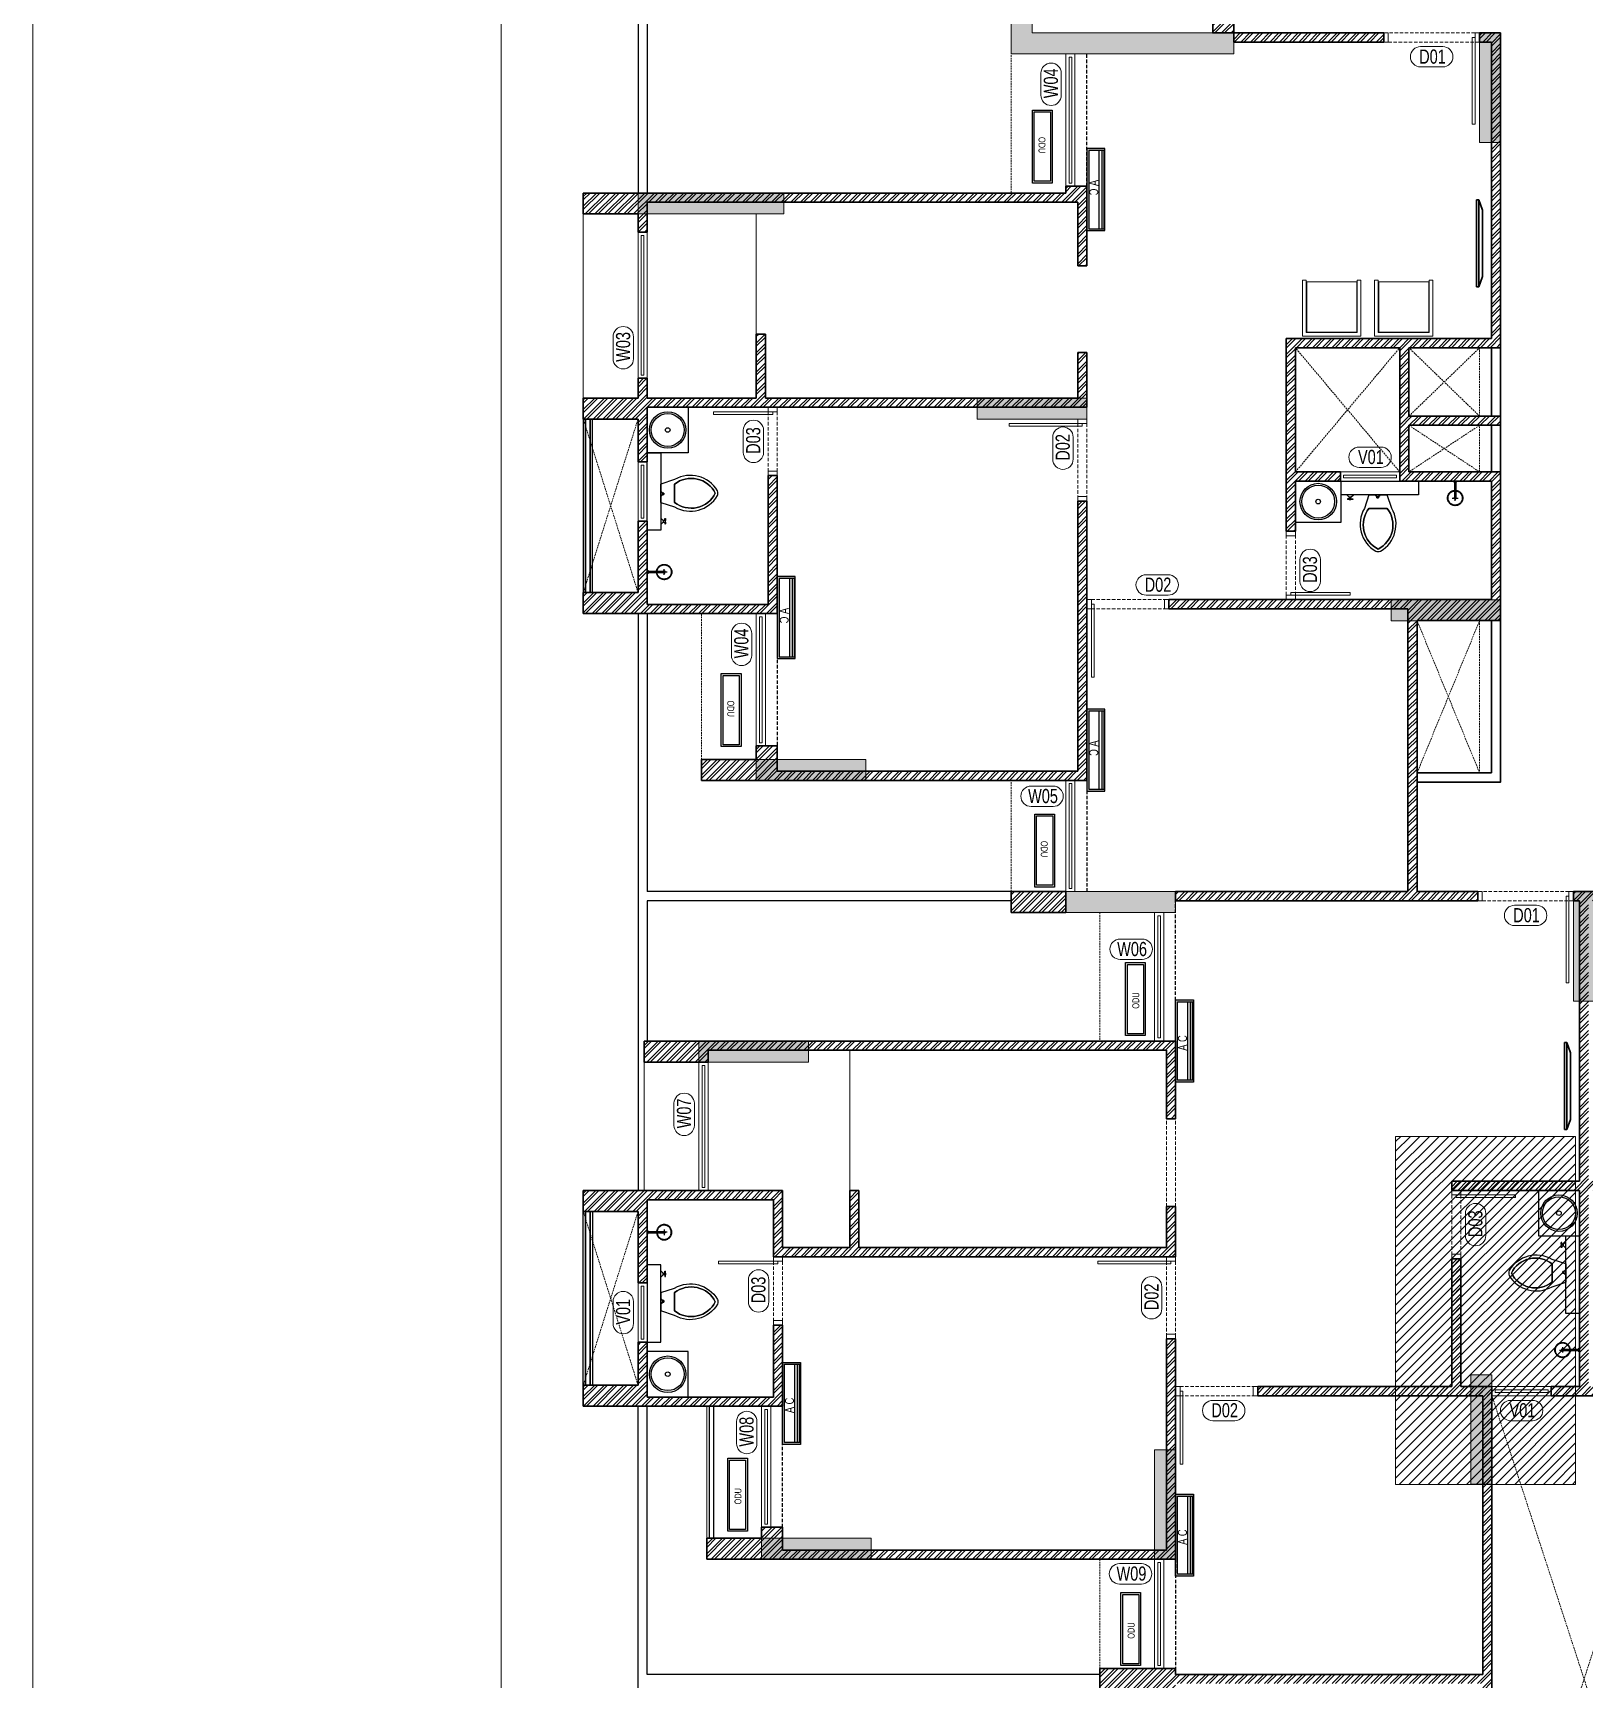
# Model space of a CAD drawing. Header units: inches. Extents: x 899679 to 12882928, y -3363313 to 527800.
# Drawn here: x 975582 to 977057, y 510427 to 511993 of the extents above; entities that cross this region are included whole.
import ezdxf
from ezdxf.enums import TextEntityAlignment as Align

# ---------------------------------------------------------------- set-up
doc = ezdxf.new("R2010")
doc.units = ezdxf.units.IN
doc.header["$LTSCALE"] = 150
doc.linetypes.add('HIDDEN', pattern=[0.375, 0.25, -0.125])
doc.linetypes.add('HIDDEN2', pattern=[0.1875, 0.125, -0.0625])
for name, color, linetype in [('A.C-MSA', 12, 'Continuous'), ('ELE-02-MSA', 4, 'Continuous'), ('P.FIXTURE', 7, 'Continuous'), ('R.C.C HATCH-MSA', 250, 'Continuous')]:
    doc.layers.add(name, color=color, linetype=linetype)
for name, color, linetype, lineweight in [('COLUMN', 5, 'Continuous', 13), ('DOOR NO-MSA', 4, 'Continuous', 9), ('DOOR-MSA', 50, 'Continuous', 13), ('DOTTED LINE-MSA', 3, 'HIDDEN2', 13), ('ELE-01-MSA', 7, 'Continuous', 30), ('ELE-03-MSA', 145, 'Continuous', 18), ('ELE-04-MSA', 139, 'Continuous', 15), ('g-ele-04', 8, 'Continuous', 9), ('SHEET', 7, 'Continuous', 13), ('TEXT DETAIL-MSA', 212, 'Continuous', 13), ('WALL HATCH-MSA', 251, 'Continuous', 9), ('WALL-MSA', 32, 'Continuous', 30), ('WINDOE NO-MAS', 4, 'Continuous', 9), ('WINDOW-MSA', 50, 'Continuous', 13)]:
    doc.layers.add(name, color=color, linetype=linetype, lineweight=lineweight)
doc.styles.add('Arial Narrow', font='swisscl.ttf', dxfattribs={"height": 150})
doc.styles.add('Arial-Reg+0.8Sc', font='swisscl.ttf')
doc.styles.add('JA', font='swisscl.ttf')
pattern_1 = [(45, (-824809.495, -564103.96), (-53.0330086, 53.0330086), []), (45, (-824774.14, -564103.96), (-53.0330086, 53.0330086), [])]

# ---------------------------------------------------------------- blocks, each defined once
blk = doc.blocks.new('t4tgg34')
for points in [[(375405, -62759), (375391, -62745), (375391, -62738), (375371, -62738), (375371, -62720), (375391, -62720), (375391, -62713), (375405, -62699), (375405, -62635), (375255, -62585, 0.412342), (374785, -62709, 0.132891), (374785, -62761, 0.412336), (375255, -62885), (375405, -62835)], [(375255, -62835, -0.475238), (374809, -62735, -0.475243), (375255, -62635)]]:
    blk.add_lwpolyline(points, format="xyb", close=True)
blk.add_lwpolyline([(375255, -62835), (375255, -62635, 0.475243), (374809, -62735, 0.475238), (375255, -62835, 0.489246)], format="xyb")
blk.add_lwpolyline([(375405, -62635), (375405, -62699), (375391, -62713), (375391, -62720), (375371, -62720), (375371, -62738), (375391, -62738), (375391, -62745), (375405, -62759), (375405, -62699), (375405, -62835)])
blk = doc.blocks.new('9')
at = {"linetype": 'Continuous'}
for p, q in [((709870, -390415), (709870, -390434)), ((709876, -390415), (709876, -390434)), ((709876, -390434), (709870, -390434))]:
    blk.add_line(p, q, dxfattribs=at)
for points in [[(709876, -390396), (709876, -390377), (709870, -390377), (709870, -390396)], [(709895, -390396), (709920, -390370), (709920, -390440), (709895, -390415)]]:
    blk.add_lwpolyline(points, dxfattribs=at)
blk.add_lwpolyline([(709895, -390415), (709870, -390415), (709870, -390396), (709895, -390396)], close=True, dxfattribs=at)
blk = doc.blocks.new('SHOWE')
at = {"linetype": 'HIDDEN', "ltscale": 0.2}
for p, q in [((3964261, -1171718), (3964261, -1171675)), ((3964261, -1171675), (3964263, -1171675)), ((3964261, -1171718), (3964263, -1171718)), ((3964264, -1171676), (3964264, -1171716)), ((3964269, -1171681), (3964269, -1171696)), ((3964269, -1171689), (3964438, -1171689)), ((3964269, -1171712), (3964269, -1171696)), ((3964269, -1171704), (3964438, -1171704)), ((3964479, -1171696), (3964416, -1171696)), ((3964447, -1171665), (3964447, -1171728))]:
    blk.add_line(p, q, dxfattribs=at)
for radius in [12.5, 10.6]:
    blk.add_circle((3964447, -1171696), radius, dxfattribs=at)
for centre, radius, start, end in [((3964447, -1171696), 84.1, 185.2383, 174.7617), ((3964447, -1171696), 81.4, 185.4105, 174.5895), ((3964447, -1171696), 78, 185.6496, 174.3504), ((3964262, -1171676), 1.76, 358.0282, 62.0821), ((3964262, -1171716), 1.76, 297.9179, 1.9718), ((3964260, -1171685), 10.1, 28.3436, 64.2104), ((3964260, -1171707), 10.1, 295.7896, 331.6564)]:
    blk.add_arc(centre, radius, start, end, dxfattribs=at)
blk = doc.blocks.new('G$C7997B730')
for p, q in [((36, 1325, 0), (0, 1325, 0)), ((0, 1325, 0), (0, 0, 0)), ((36, 1325, 0), (0, 1325, 0)), ((93, 1169, 0), (36, 1325, 0)), ((36, 0, 0), (36, 1325, 0)), ((93, 1169, 0), (36, 1325, 0)), ((93, 156, 0), (93, 1169, 0)), ((36, 0, 0), (0, 0, 0)), ((93, 156, 0), (36, 0, 0))]:
    blk.add_line(p, q)
blk = doc.blocks.new('A$C0454f6c0')
at = {"layer": 'WINDOW-MSA', "ltscale": 5000}
for points in [[(0, 1050), (0, 1000), (-100, 1000), (-100, 1050)], [(0, 0), (0, 50), (-100, 50), (-100, 0)]]:
    blk.add_lwpolyline(points, close=True, dxfattribs=at)
at = {"layer": 'WINDOW-MSA', "linetype": 'HIDDEN'}
for points in [[(-100, 1000), (-100, 50)], [(0, 50), (0, 1000)]]:
    blk.add_lwpolyline(points, dxfattribs=at)
at = {"layer": 'WINDOW-MSA', "ltscale": 5000, "elevation": 0}
blk.add_lwpolyline([(-50, 50), (-1000, 50), (-1000, 80), (-50, 80)], close=True, dxfattribs=at)
blk = doc.blocks.new('A$C16cd5f5f')
at = {"layer": 'WINDOW-MSA', "ltscale": 5000}
for points in [[(50, 50), (50, 850), (80, 850), (80, 50)], [(0, 0), (50, 0), (50, 100), (0, 100)], [(900, 0), (850, 0), (850, 100), (900, 100)]]:
    blk.add_lwpolyline(points, close=True, dxfattribs=at)
at = {"layer": 'WINDOW-MSA', "linetype": 'HIDDEN', "elevation": 0}
blk.add_lwpolyline([(50, 100), (850, 100)], dxfattribs=at)
at = {"layer": 'WINDOW-MSA', "linetype": 'HIDDEN'}
blk.add_lwpolyline([(50, 0), (850, 0)], dxfattribs=at)
blk = doc.blocks.new('A$Ca69f7aba')
at = {"layer": 'WINDOW-MSA', "ltscale": 5000}
for points in [[(-750, 0), (-700, 0), (-700, -100), (-750, -100)], [(0, 0), (-50, 0), (-50, -100), (0, -100)], [(-50, -50), (-50, -700), (-80, -700), (-80, -50)]]:
    blk.add_lwpolyline(points, close=True, dxfattribs=at)
at = {"layer": 'WINDOW-MSA', "linetype": 'HIDDEN'}
blk.add_lwpolyline([(-50, 0), (-700, 0)], dxfattribs=at)
at = {"layer": 'WINDOW-MSA', "linetype": 'HIDDEN', "elevation": 0}
blk.add_lwpolyline([(-50, -100), (-700, -100)], dxfattribs=at)
blk = doc.blocks.new('A$Cbea8c011')
at = {"layer": 'ELE-02-MSA', "elevation": 0}
for points in [[(400, -108), (-400, -108), (-400, 108), (400, 108)], [(380, -88), (-380, -88), (-380, 88), (380, 88)]]:
    blk.add_lwpolyline(points, close=True, dxfattribs=at)
at = {"layer": 'TEXT DETAIL-MSA', "style": 'Arial Narrow'}
blk.add_text('ODU', height=75, dxfattribs=at).set_placement((-106, -42, 0))
blk = doc.blocks.new('AVSBV')
at = {"layer": 'A.C-MSA'}
blk.add_hatch(color=12, dxfattribs=at).paths.add_polyline_path([(33561567, -16156170), (33561567, -16156346), (33561588, -16156346), (33561588, -16156149), (33560688, -16156149), (33560688, -16156346), (33560710, -16156346), (33560710, -16156170)])
at = {"layer": 'A.C-MSA', "color": 12}
for p, q in [((33560710, -16156282), (33561567, -16156282)), ((33560710, -16156314), (33561567, -16156314)), ((33560710, -16156335), (33561567, -16156335))]:
    blk.add_line(p, q, dxfattribs=at)
for points in [[(33560688, -16156149), (33561588, -16156149), (33561588, -16156346), (33560688, -16156346)], [(33560710, -16156170), (33561567, -16156170), (33561567, -16156346), (33560710, -16156346)]]:
    blk.add_lwpolyline(points, close=True, dxfattribs=at)
at = {"layer": 'A.C-MSA', "color": 12, "style": 'JA'}
blk.add_text('A C', height=98.6, dxfattribs=at).set_placement((33561032, -16156274))
blk = doc.blocks.new('Win-Tag-03')
blk.add_lwpolyline([(-130, 120), (130, 120, -0.414214), (250, 0), (250, 0, -0.414214), (130, -120), (-130, -120, -0.414214), (-250, 0), (-250, 0, -0.414214)], format="xyb", close=True)
blk = doc.blocks.new('BLOCK-G & H TYPICAL COLOUMN')
at = {"layer": 'R.C.C HATCH-MSA'}
h = blk.add_hatch(color=256, dxfattribs=at)
h.dxf.hatch_style = 1
h.paths.add_polyline_path([(172697.62, -104207.75), (172688.57, -104207.75), (172688.57, -104255), (172697.62, -104255)])
h.paths.add_polyline_path([(172327.12, -104207.75), (172336.18, -104207.75), (172336.18, -104255), (172327.12, -104255)])
h.paths.add_polyline_path([(172819.88, -104207.75), (172819.88, -104216.81), (172867.12, -104216.81), (172867.12, -104207.75)])
h.paths.add_polyline_path([(172204.87, -104207.75), (172204.87, -104216.81), (172157.62, -104216.81), (172157.62, -104207.75)])
h.paths.add_polyline_path([(172561.18, -104240.06), (172552.12, -104240.06), (172552.12, -104287.31), (172561.18, -104287.31)])
h.paths.add_polyline_path([(172463.57, -104240.06), (172472.62, -104240.06), (172472.62, -104287.31), (172463.57, -104287.31)])
h.paths.add_polyline_path([(172177.87, -104422.2), (172177.87, -104431.25), (172130.62, -104431.25), (172130.62, -104422.2)])
h.paths.add_polyline_path([(172894.12, -104422.2), (172894.12, -104431.25), (172846.88, -104431.25), (172846.88, -104422.2)])
h.paths.add_polyline_path([(172336.12, -104486.75), (172336.12, -104495.81), (172288.87, -104495.81), (172288.87, -104486.75)])
h.paths.add_polyline_path([(172202.62, -104543.75), (172202.62, -104552.81), (172155.37, -104552.81), (172155.37, -104543.75)])
h.paths.add_polyline_path([(172822.13, -104543.75), (172822.13, -104552.81), (172869.37, -104552.81), (172869.37, -104543.75)])
h.paths.add_polyline_path([(172516.9, -104495.81), (172507.85, -104495.81), (172507.85, -104448.56), (172516.9, -104448.56)])
h.paths.add_polyline_path([(172697.62, -104104.25), (172688.57, -104104.25), (172688.57, -104057.01), (172697.62, -104057.01)])
h.paths.add_polyline_path([(172327.12, -104104.25), (172336.18, -104104.25), (172336.18, -104057.01), (172327.12, -104057.01)])
h.paths.add_polyline_path([(172819.88, -104104.25), (172819.88, -104095.2), (172867.12, -104095.2), (172867.12, -104104.25)])
h.paths.add_polyline_path([(172204.87, -104104.25), (172204.87, -104095.2), (172157.62, -104095.2), (172157.62, -104104.25)])
h.paths.add_polyline_path([(172561.18, -104071.94), (172552.12, -104071.94), (172552.12, -104024.7), (172561.18, -104024.7)])
h.paths.add_polyline_path([(172463.57, -104071.94), (172472.62, -104071.94), (172472.62, -104024.7), (172463.57, -104024.7)])
h.paths.add_polyline_path([(172177.87, -103889.81), (172177.87, -103880.75), (172130.62, -103880.75), (172130.62, -103889.81)])
h.paths.add_polyline_path([(172894.12, -103889.81), (172894.12, -103880.75), (172846.88, -103880.75), (172846.88, -103889.81)])
h.paths.add_polyline_path([(172336.12, -103825.25), (172336.12, -103816.2), (172288.87, -103816.2), (172288.87, -103825.25)])
h.paths.add_polyline_path([(172202.62, -103768.25), (172202.62, -103759.2), (172155.37, -103759.2), (172155.37, -103768.25)])
h.paths.add_polyline_path([(172822.13, -103768.25), (172822.13, -103759.2), (172869.37, -103759.2), (172869.37, -103768.25)])
h.paths.add_polyline_path([(172516.9, -103816.2), (172507.85, -103816.2), (172507.85, -103863.44), (172516.9, -103863.44)])
h.paths.add_polyline_path([(172548.37, -103699.31), (172548.37, -103690.25), (172595.62, -103690.25), (172595.62, -103699.31)])
h.paths.add_polyline_path([(172476.37, -103699.31), (172476.37, -103690.25), (172429.13, -103690.25), (172429.13, -103699.31)])
h.paths.add_polyline_path([(172726.82, -103612.31), (172726.82, -103603.25), (172774.06, -103603.25), (172774.06, -103612.31)])
h.paths.add_polyline_path([(172297.93, -103612.31), (172297.93, -103603.25), (172250.69, -103603.25), (172250.69, -103612.31)])
h.paths.add_polyline_path([(172920.37, -103523.81), (172920.37, -103514.75), (172857.56, -103514.75), (172857.56, -103523.81)])
h.paths.add_polyline_path([(172104.37, -103523.81), (172104.37, -103514.75), (172167.19, -103514.75), (172167.19, -103523.81)])
h.paths.add_polyline_path([(172476.37, -103492.94), (172467.32, -103492.94), (172467.32, -103445.7), (172476.37, -103445.7)])
h.paths.add_polyline_path([(172548.37, -103492.94), (172557.43, -103492.94), (172557.43, -103445.7), (172548.37, -103445.7)])
h.paths.add_polyline_path([(172663.43, -103454.75), (172759.5, -103454.75), (172759.5, -103349.7), (172663.43, -103349.7), (172663.43, -103358.75), (172750.44, -103358.75), (172750.44, -103445.7), (172663.43, -103445.7)])
h.paths.add_polyline_path([(172361.32, -103454.75), (172265.25, -103454.75), (172265.25, -103349.7), (172361.32, -103349.7), (172361.32, -103358.75), (172274.31, -103358.75), (172274.31, -103445.7), (172361.32, -103445.7)])
h.paths.add_polyline_path([(172428.37, -103358.75), (172419.32, -103358.75), (172419.32, -103311.51), (172428.37, -103311.51)])
h.paths.add_polyline_path([(172428.37, -103132.74), (172419.32, -103132.74), (172419.32, -103179.99), (172428.37, -103179.99)])
h.paths.add_polyline_path([(172151.62, -103286.75), (172151.62, -103277.7), (172104.37, -103277.7), (172104.37, -103286.75)])
h.paths.add_polyline_path([(172245.43, -103162.74), (172245.43, -103153.68), (172198.19, -103153.68), (172198.19, -103162.74)])
h.paths.add_polyline_path([(172428.37, -103021.25), (172419.32, -103021.25), (172419.32, -103068.5), (172428.37, -103068.5)])
h.paths.add_polyline_path([(172245.43, -102997.25), (172236.37, -102997.25), (172236.37, -103044.5), (172245.43, -103044.5)])
h.paths.add_polyline_path([(172104.37, -102997.25), (172104.37, -103006.31), (172151.62, -103006.31), (172151.62, -102997.25)])
h.paths.add_polyline_path([(172596.37, -103358.75), (172605.43, -103358.75), (172605.43, -103311.51), (172596.37, -103311.51)])
h.paths.add_polyline_path([(172596.37, -103132.74), (172605.43, -103132.74), (172605.43, -103179.99), (172596.37, -103179.99)])
h.paths.add_polyline_path([(172873.13, -103286.75), (172873.13, -103277.7), (172920.37, -103277.7), (172920.37, -103286.75)])
h.paths.add_polyline_path([(172779.32, -103162.74), (172779.32, -103153.68), (172826.56, -103153.68), (172826.56, -103162.74)])
h.paths.add_polyline_path([(172596.37, -103021.25), (172605.43, -103021.25), (172605.43, -103068.5), (172596.37, -103068.5)])
h.paths.add_polyline_path([(172779.32, -102997.25), (172788.37, -102997.25), (172788.37, -103044.5), (172779.32, -103044.5)])
h.paths.add_polyline_path([(172920.37, -102997.25), (172920.37, -103006.31), (172873.13, -103006.31), (172873.13, -102997.25)])
h.paths.add_polyline_path([(172548.37, -104612.7), (172548.37, -104621.75), (172595.62, -104621.75), (172595.62, -104612.7)])
h.paths.add_polyline_path([(172476.37, -104612.7), (172476.37, -104621.75), (172429.13, -104621.75), (172429.13, -104612.7)])
h.paths.add_polyline_path([(172297.93, -104699.7), (172297.93, -104708.75), (172250.69, -104708.75), (172250.69, -104699.7)])
h.paths.add_polyline_path([(172104.37, -104788.2), (172104.37, -104797.25), (172167.19, -104797.25), (172167.19, -104788.2)])
h.paths.add_polyline_path([(172726.82, -104699.7), (172726.82, -104708.75), (172774.06, -104708.75), (172774.06, -104699.7)])
h.paths.add_polyline_path([(172920.37, -104788.2), (172920.37, -104797.25), (172857.56, -104797.25), (172857.56, -104788.2)])
h.paths.add_polyline_path([(172476.37, -104819.06), (172467.32, -104819.06), (172467.32, -104866.31), (172476.37, -104866.31)])
h.paths.add_polyline_path([(172548.37, -104819.06), (172557.43, -104819.06), (172557.43, -104866.31), (172548.37, -104866.31)])
h.paths.add_polyline_path([(172663.43, -104857.25), (172759.5, -104857.25), (172759.5, -104962.31), (172663.43, -104962.31), (172663.43, -104953.25), (172750.44, -104953.25), (172750.44, -104866.31), (172663.43, -104866.31)])
h.paths.add_polyline_path([(172361.32, -104857.25), (172265.25, -104857.25), (172265.25, -104962.31), (172361.32, -104962.31), (172361.32, -104953.25), (172274.31, -104953.25), (172274.31, -104866.31), (172361.32, -104866.31)])
h.paths.add_polyline_path([(172428.37, -104953.25), (172419.32, -104953.25), (172419.32, -105000.5), (172428.37, -105000.5)])
h.paths.add_polyline_path([(172428.37, -105178.31), (172419.32, -105178.31), (172419.32, -105131.06), (172428.37, -105131.06)])
h.paths.add_polyline_path([(172151.62, -105025.25), (172151.62, -105034.31), (172104.37, -105034.31), (172104.37, -105025.25)])
h.paths.add_polyline_path([(172245.43, -105072.5), (172236.37, -105072.5), (172236.37, -105025.25), (172245.43, -105025.25)])
h.paths.add_polyline_path([(172428.37, -105290.75), (172419.32, -105290.75), (172419.32, -105243.51), (172428.37, -105243.51)])
h.paths.add_polyline_path([(172245.43, -105314.75), (172236.37, -105314.75), (172236.37, -105267.51), (172245.43, -105267.51)])
h.paths.add_polyline_path([(172104.37, -105277.35), (172113.43, -105277.35), (172113.43, -105314.75), (172104.37, -105314.75)])
h.paths.add_polyline_path([(172596.37, -104953.25), (172605.43, -104953.25), (172605.43, -105000.5), (172596.37, -105000.5)])
h.paths.add_polyline_path([(172596.37, -105178.31), (172605.43, -105178.31), (172605.43, -105131.06), (172596.37, -105131.06)])
h.paths.add_polyline_path([(172873.13, -105025.25), (172873.13, -105034.31), (172920.37, -105034.31), (172920.37, -105025.25)])
h.paths.add_polyline_path([(172788.37, -105025.25), (172779.32, -105025.25), (172779.32, -105072.5), (172788.37, -105072.5)])
h.paths.add_polyline_path([(172596.37, -105290.75), (172605.43, -105290.75), (172605.43, -105243.51), (172596.37, -105243.51)])
h.paths.add_polyline_path([(172779.32, -105314.75), (172788.37, -105314.75), (172788.37, -105267.51), (172779.32, -105267.51)])
h.paths.add_polyline_path([(172911.32, -105314.75), (172920.37, -105314.75), (172920.37, -105277.35), (172911.32, -105277.35)])
h.paths.add_polyline_path([(172688.63, -104486.75), (172688.63, -104495.81), (172735.87, -104495.81), (172735.87, -104486.75)])
h.paths.add_polyline_path([(172688.63, -103825.25), (172688.63, -103816.2), (172735.87, -103816.2), (172735.87, -103825.25)])
at = {"layer": 'COLUMN'}
for points in [[(172361.32, -103454.75), (172265.25, -103454.75), (172265.25, -103349.7), (172361.32, -103349.7), (172361.32, -103358.75), (172274.31, -103358.75), (172274.31, -103445.7), (172361.32, -103445.7)], [(172476.37, -103492.94), (172467.32, -103492.94), (172467.32, -103445.7), (172476.37, -103445.7)], [(172104.37, -103523.81), (172104.37, -103514.75), (172167.19, -103514.75), (172167.19, -103523.81)], [(172297.93, -103612.31), (172297.93, -103603.25), (172250.69, -103603.25), (172250.69, -103612.31)], [(172476.37, -103699.31), (172476.37, -103690.25), (172429.13, -103690.25), (172429.13, -103699.31)], [(172202.62, -103768.25), (172202.62, -103759.2), (172155.37, -103759.2), (172155.37, -103768.25)], [(172336.12, -103825.25), (172336.12, -103816.2), (172288.87, -103816.2), (172288.87, -103825.25)], [(172516.9, -103816.2), (172507.85, -103816.2), (172507.85, -103863.44), (172516.9, -103863.44)], [(172177.87, -103889.81), (172177.87, -103880.75), (172130.62, -103880.75), (172130.62, -103889.81)], [(172463.57, -104071.94), (172472.62, -104071.94), (172472.62, -104024.7), (172463.57, -104024.7)], [(172327.12, -104104.25), (172336.18, -104104.25), (172336.18, -104057.01), (172327.12, -104057.01)], [(172204.87, -104104.25), (172204.87, -104095.2), (172157.62, -104095.2), (172157.62, -104104.25)]]:
    blk.add_lwpolyline(points, close=True, dxfattribs=at)
blk = doc.blocks.new('A$Cd700c26d')
at = {"layer": 'WALL HATCH-MSA'}
h = blk.add_hatch(dxfattribs=at)
h.set_pattern_fill('ANSI32', color=256, scale=200)
h.set_pattern_definition(pattern_1)
h.paths.add_polyline_path([(8026, -12291), (8026, -11711), (7796, -11711), (7796, -12291)])
h = blk.add_hatch(dxfattribs=at)
h.set_pattern_fill('ANSI32', color=256, scale=200)
h.set_pattern_definition([(45, (8957.356, -12361.2), (-53.033, 53.033), []), (45, (8992.71, -12361.2), (-53.033, 53.033), [])])
h.paths.add_polyline_path([(9669, -12291), (8026, -12291), (8026, -12391), (9669, -12391)], flags=17)
h.paths.add_polyline_path([(10949, -17102), (9944, -17102), (9944, -16591), (10949, -16591), (10949, -16491), (9944, -16491), (9944, -15741), (10949, -15741), (10949, -12291), (10719, -12291), (10719, -12391), (10849, -12391), (10849, -15641), (8601, -15641), (8601, -17752), (8701, -17752), (8701, -17202), (9194, -17202), (9194, -17102), (8701, -17102), (8701, -15741), (9844, -15741), (9844, -17202), (10849, -17202), (10849, -18502), (7316, -18502), (7316, -18602), (9934, -18602), (9934, -21701), (7386, -21701), (7386, -21801), (10698, -21801), (10698, -21701), (10034, -21701), (10034, -18732), (10949, -18732)])
h = blk.add_hatch(dxfattribs=at)
h.set_pattern_fill('ANSI32', color=256, scale=200)
h.set_pattern_definition(pattern_1)
h.paths.add_polyline_path([(1600, -14145), (6316, -14145), (6316, -14845), (6416, -14845), (6416, -13971), (6186, -13971), (6186, -14045), (900, -14045), (900, -14275), (1500, -14275), (1500, -14475), (1600, -14475)])
h = blk.add_hatch(dxfattribs=at)
h.set_pattern_fill('ANSI32', color=256, scale=200)
h.set_pattern_definition(pattern_1)
h.paths.add_polyline_path([(900, -16292), (900, -16522), (1500, -16522), (1500, -16992), (1600, -16992), (1600, -16392), (6416, -16392), (6416, -15792), (6316, -15792), (6316, -16292), (2895, -16292), (2895, -15592), (2795, -15592), (2795, -16292), (1600, -16292), (1600, -16075), (1500, -16075), (1500, -16292)])
h = blk.add_hatch(dxfattribs=at)
h.set_pattern_fill('ANSI32', color=256, scale=200)
h.set_pattern_definition(pattern_1)
h.paths.add_polyline_path([(1600, -17642), (1500, -17642), (1500, -18425), (900, -18425), (900, -18655), (3025, -18655), (3025, -17142), (2925, -17142), (2925, -18555), (1600, -18555)])
h = blk.add_hatch(dxfattribs=at)
h.set_pattern_fill('ANSI32', color=256, scale=200)
h.set_pattern_definition(pattern_1)
h.paths.add_polyline_path([(2195, -20253), (2195, -20483), (6416, -20483), (6416, -17422), (6316, -17422), (6316, -20383), (3025, -20383), (3025, -20105), (2795, -20105), (2795, -20253)])
h = blk.add_hatch(dxfattribs=at)
h.set_pattern_fill('ANSI32', color=256, scale=200)
h.set_pattern_definition(pattern_1)
h.paths.add_polyline_path([(5586, -21701), (5586, -21931), (6186, -21931), (6186, -21701)])
h = blk.add_hatch(dxfattribs=at)
h.set_pattern_fill('ANSI32', color=256, scale=200)
h.set_pattern_definition(pattern_1)
h.paths.add_polyline_path([(11978, -21701), (11748, -21701), (11748, -21801), (11813, -21801), (11813, -24876), (10413, -24876), (10413, -24976), (11813, -24976), (11813, -27127), (11504, -27127), (11504, -27227), (12223, -27227), (12223, -27127), (11913, -27127), (11913, -24976), (13313, -24976), (13313, -24876), (11913, -24876), (11913, -21801), (11978, -21801)])
h = blk.add_hatch(dxfattribs=at)
h.set_pattern_fill('ANSI32', color=256, scale=200)
h.set_pattern_definition(pattern_1)
h.paths.add_polyline_path([(2267, -23441), (7288, -23441), (7288, -24191), (7388, -24191), (7388, -23341), (1567, -23341), (1567, -23571), (2267, -23571)])
h = blk.add_hatch(dxfattribs=at)
h.set_pattern_fill('ANSI32', color=256, scale=200)
h.set_pattern_definition(pattern_1)
h.paths.add_polyline_path([(1600, -25079), (2983, -25079), (2983, -25703), (7388, -25703), (7388, -25153), (7288, -25153), (7288, -25603), (3919, -25603), (3919, -24979), (3819, -24979), (3819, -25603), (3083, -25603), (3083, -24979), (900, -24979), (900, -25209), (1500, -25209), (1500, -25991), (1600, -25991)])
h = blk.add_hatch(dxfattribs=at)
h.set_pattern_fill('ANSI32', color=256, scale=200)
h.set_pattern_definition(pattern_1)
h.paths.add_polyline_path([(10854, -27127), (10513, -27127), (10513, -25726), (10413, -25726), (10413, -27127), (8288, -27127), (8288, -27227), (10754, -27227), (10754, -30282), (7388, -30282), (7388, -30217), (6558, -30217), (6558, -30447), (7388, -30447), (7388, -30382), (10754, -30382), (10754, -33437), (8288, -33437), (8288, -33537), (10413, -33537), (10413, -34938), (10513, -34938), (10513, -33537), (10854, -33537)])
h = blk.add_hatch(dxfattribs=at)
h.set_pattern_fill('ANSI32', color=256, scale=200)
h.set_pattern_definition(pattern_1)
h.paths.add_polyline_path([(1600, -26641), (1500, -26641), (1500, -27111), (900, -27111), (900, -27341), (3083, -27341), (3083, -26453), (2983, -26453), (2983, -27241), (1600, -27241)])
h = blk.add_hatch(dxfattribs=at)
h.set_pattern_fill('ANSI32', color=256, scale=200)
h.set_pattern_definition(pattern_1)
h.paths.add_polyline_path([(7388, -26603), (7288, -26603), (7288, -28918), (3083, -28918), (3083, -28668), (2853, -28668), (2853, -28788), (2253, -28788), (2253, -29018), (7388, -29018)])
at = {"ltscale": 100}
for p, q in [((8820, -14999), (8780, -14999)), ((8780, -14999), (8780, -15615)), ((8820, -15575), (8820, -14999)), ((8826, -15019), (9373, -15019)), ((8826, -15569), (8826, -15019)), ((9373, -15019), (9373, -15569)), ((9419, -14999), (9379, -14999)), ((9379, -14999), (9379, -15575)), ((9419, -15615), (9419, -14999)), ((9609, -14999), (9569, -14999)), ((9569, -14999), (9569, -15615)), ((9609, -15575), (9609, -14999)), ((9615, -15019), (10162, -15019)), ((9615, -15569), (9615, -15019)), ((10162, -15019), (10162, -15569)), ((10208, -14999), (10168, -14999)), ((10168, -14999), (10168, -15575)), ((10208, -15615), (10208, -14999)), ((8780, -15615), (9419, -15615)), ((9379, -15575), (8820, -15575)), ((9373, -15569), (8826, -15569)), ((9569, -15615), (10208, -15615)), ((10168, -15575), (9609, -15575)), ((10162, -15569), (9615, -15569))]:
    blk.add_line(p, q, dxfattribs=at)
at = {"layer": 'Defpoints', "color": 1, "lineweight": 0}
blk.add_lwpolyline([(23726, 0), (0, 0), (0, -60665), (23726, -60665)], close=True, dxfattribs=at)
at = {"layer": 'DOOR-MSA', "linetype": 'HIDDEN'}
for p, q in [((7288, -25153), (7288, -24191)), ((7388, -25153), (7388, -24191))]:
    blk.add_line(p, q, dxfattribs=at)
at = {"layer": 'DOTTED LINE-MSA'}
for p, q in [((5586, -14043), (5586, -12521)), ((9844, -17102), (8701, -15741)), ((8701, -17102), (9844, -15741)), ((9944, -16491), (10719, -15741)), ((10719, -16491), (9944, -15741)), ((10719, -16491), (10719, -15741)), ((9944, -16591), (10719, -17102)), ((10719, -16591), (9944, -17102)), ((10719, -17102), (10719, -16591)), ((2195, -20253), (2195, -18655)), ((10719, -20401), (10034, -18732)), ((10034, -20401), (10719, -18732)), ((10719, -18732), (10719, -20401)), ((5586, -21701), (5586, -20483)), ((6558, -21931), (6558, -23341)), ((12873, -27227), (10854, -33437)), ((10854, -27227), (12873, -33437)), ((6558, -29018), (6558, -30217))]:
    blk.add_line(p, q, dxfattribs=at)
for points in [[(1500, -18425), (900, -16522)], [(900, -18425), (1500, -16522)], [(1500, -27111), (900, -25209)], [(1500, -25209), (900, -27111)]]:
    blk.add_lwpolyline(points, dxfattribs=at)
at = {"layer": 'ELE-01-MSA'}
for p, q in [((10849, -16491), (10849, -15741)), ((10949, -16491), (10949, -15741)), ((925, -16522), (925, -18425)), ((975, -18425), (975, -16522)), ((10849, -17102), (10849, -16591)), ((10949, -17102), (10949, -16591)), ((10849, -18732), (10849, -20401)), ((925, -27111), (925, -25209)), ((975, -25209), (975, -27111))]:
    blk.add_line(p, q, dxfattribs=at)
for points in [[(10949, -18732), (10949, -20501), (10034, -20501)], [(10849, -20401), (10034, -20401)]]:
    blk.add_lwpolyline(points, dxfattribs=at)
at = {"layer": 'ELE-02-MSA'}
for p, q in [((1500, -8253), (1500, -14045)), ((1600, -10017), (1600, -14045)), ((900, -16522), (900, -18425)), ((1000, -18425), (1000, -16522)), ((1500, -18655), (1500, -24979)), ((1600, -18655), (1600, -21701)), ((5586, -21701), (1600, -21701)), ((1600, -21801), (1600, -23341)), ((5586, -21801), (1600, -21801)), ((900, -27111), (900, -25209)), ((1000, -25209), (1000, -27111)), ((1500, -33323), (1500, -27341)), ((1600, -30282), (1600, -27341)), ((2278, -27341), (2278, -28788)), ((2328, -27341), (2328, -28788)), ((6558, -30282), (1600, -30282))]:
    blk.add_line(p, q, dxfattribs=at)
at = {"layer": 'ELE-02-MSA', "linetype": 'HIDDEN'}
for p, q in [((6416, -13971), (6416, -12521)), ((3025, -18655), (3025, -20105)), ((6416, -20483), (6416, -21701)), ((7388, -23341), (7388, -21801)), ((3083, -28668), (3083, -27341)), ((7388, -29018), (7388, -30217))]:
    blk.add_line(p, q, dxfattribs=at)
at = {"layer": 'ELE-03-MSA'}
for p, q in [((2795, -15592, 0), (2795, -14275)), ((3819, -24979), (3819, -23441))]:
    blk.add_line(p, q, dxfattribs=at)
at = {"layer": 'ELE-04-MSA'}
for p, q in [((900, -14275), (900, -16292)), ((1567, -23571), (1567, -24979)), ((2253, -27341), (2253, -28788))]:
    blk.add_line(p, q, dxfattribs=at)
at = {"layer": 'P.FIXTURE'}
for points in [[(1600, -16392), (2050, -16392), (2050, -16892), (1600, -16892)], [(1750, -16892), (1750, -17742), (1600, -17742), (1600, -16892)], [(9201, -17652), (9201, -17202), (8701, -17202), (8701, -17652)], [(10051, -17352), (9201, -17352), (9201, -17202), (10051, -17202)], [(11363, -25476), (11813, -25476), (11813, -24976), (11363, -24976)], [(11663, -26326), (11663, -25476), (11813, -25476), (11813, -26326)], [(1750, -26641), (1750, -25791), (1600, -25791), (1600, -26641)], [(1600, -27241), (2050, -27241), (2050, -26741), (1600, -26741)]]:
    blk.add_lwpolyline(points, close=True, dxfattribs=at)
for centre, radius in [((1825, -16642), 200), ((1825, -16642), 180), ((1825, -16642), 25), ((8951, -17427), 200), ((8951, -17427), 180), ((8951, -17427), 25), ((11588, -25226), 200), ((11588, -25226), 180), ((11588, -25226), 25), ((1825, -26991), 200), ((1825, -26991), 180), ((1825, -26991), 25)]:
    blk.add_circle(centre, radius, dxfattribs=at)
at = {"layer": 'WALL-MSA'}
for p, q in [((9669, -12291), (8026, -12291)), ((8026, -12291), (8026, -12391)), ((9669, -12391), (8026, -12391)), ((9669, -12391), (9669, -12291)), ((10949, -12291), (10719, -12291)), ((10719, -12391), (10719, -12291)), ((10849, -12391), (10719, -12391)), ((10849, -15641), (10849, -12391)), ((10949, -15741), (10949, -12291)), ((900, -14045), (900, -14275)), ((6186, -14045), (900, -14045)), ((6416, -13971), (6416, -14845)), ((1600, -14475), (1600, -14145)), ((1600, -14145), (6316, -14145)), ((6316, -14145), (6316, -14845)), ((900, -14275), (1500, -14275)), ((1500, -14475), (1500, -14275)), ((1500, -14475), (1600, -14475)), ((6316, -14845), (6416, -14845)), ((2795, -16292), (2795, -15592, 0)), ((2795, -15592, 0), (2895, -15592, 0)), ((2895, -16292), (2895, -15592, 0)), ((8601, -15641), (10849, -15641)), ((8601, -15641), (8601, -17752)), ((6316, -15792), (6316, -16292)), ((6316, -15792), (6416, -15792)), ((6416, -15792), (6416, -16392)), ((8701, -15741), (9844, -15741)), ((8701, -15741), (8701, -17102)), ((9844, -15741), (9844, -17202)), ((9944, -15741), (10949, -15741)), ((9944, -15741), (9944, -16491)), ((1500, -16075), (1600, -16075)), ((1500, -16292), (1500, -16075)), ((1600, -16292), (1600, -16075)), ((900, -16292), (1500, -16292)), ((900, -16292), (900, -16522)), ((1600, -16292), (2795, -16292)), ((1600, -16392), (6416, -16392)), ((1600, -16392), (1600, -16992)), ((2895, -16292), (6316, -16292)), ((900, -16522), (1500, -16522)), ((1500, -16522), (1500, -16992)), ((9944, -16491), (10949, -16491)), ((9944, -16591), (9944, -17102)), ((9944, -16591), (10949, -16591)), ((10949, -16591), (10949, -16491)), ((1600, -16992), (1500, -16992)), ((8701, -17102), (9194, -17102)), ((9194, -17102), (9194, -17202)), ((9944, -17102), (10949, -17102)), ((10949, -18732), (10949, -17102)), ((2925, -18555, 0), (2925, -17142)), ((3025, -17142), (2925, -17142)), ((3025, -18655, 0), (3025, -17142)), ((8701, -17202), (9194, -17202)), ((8701, -17202), (8701, -17752)), ((9844, -17202), (10849, -17202)), ((10849, -18502), (10849, -17202)), ((6316, -17422), (6416, -17422)), ((6316, -17422), (6316, -20383)), ((6416, -17422), (6416, -20483)), ((1600, -17642), (1500, -17642)), ((1500, -17642), (1500, -18425)), ((1600, -17642), (1600, -18555)), ((8601, -17752), (8701, -17752)), ((1500, -18425), (900, -18425)), ((900, -18425), (900, -18655)), ((2925, -18555), (1600, -18555)), ((7316, -18502), (7316, -18602)), ((7316, -18502), (10849, -18502)), ((3025, -18655), (900, -18655)), ((7316, -18602), (9934, -18602)), ((9934, -21701), (9934, -18602)), ((10034, -18732), (10949, -18732)), ((10034, -21701), (10034, -18732)), ((3025, -20105), (3025, -20383)), ((2195, -20253), (2195, -20483)), ((2195, -20253), (2795, -20253)), ((3025, -20383), (6316, -20383)), ((2195, -20483), (6416, -20483)), ((5586, -21701), (6186, -21701)), ((5586, -21701), (5586, -21931)), ((6186, -21931), (6186, -21701)), ((7386, -21701), (9934, -21701)), ((7386, -21801), (7386, -21701)), ((7386, -21801), (10698, -21801)), ((10034, -21701), (10698, -21701)), ((10698, -21701), (10698, -21801)), ((11748, -21701), (11748, -21801)), ((11748, -21701), (11978, -21701)), ((11748, -21801), (11813, -21801)), ((11813, -21801), (11813, -24876)), ((6186, -21931), (5586, -21931)), ((1567, -23341), (1567, -23571)), ((7388, -23341), (1567, -23341)), ((7288, -24191), (7288, -23441)), ((7388, -24191), (7388, -23341)), ((7288, -24191), (7388, -24191)), ((11813, -24876), (10413, -24876)), ((10413, -24976), (10413, -24876)), ((900, -24979), (900, -25209)), ((900, -24979), (3083, -24979)), ((3083, -25603), (3083, -24979)), ((3819, -24979), (3819, -25603)), ((3819, -24979), (3919, -24979)), ((3919, -24979), (3919, -25603)), ((11813, -24976), (10413, -24976)), ((11813, -24976), (11813, -27127)), ((900, -25209), (1500, -25209)), ((1500, -25209), (1500, -25991)), ((1600, -25079), (1600, -25991)), ((1600, -25079), (2983, -25079)), ((2983, -25703, 0), (2983, -25079)), ((7288, -25153), (7388, -25153)), ((7288, -25603), (7288, -25153)), ((7388, -25703), (7388, -25153)), ((3083, -25603), (3819, -25603)), ((3919, -25603), (7288, -25603)), ((2983, -25703), (7388, -25703)), ((10513, -25726), (10413, -25726)), ((10413, -27127), (10413, -25726)), ((10513, -27127), (10513, -25726)), ((1600, -25991), (1500, -25991)), ((3083, -26453), (2983, -26453)), ((2983, -26453), (2983, -27241, 0)), ((3083, -26453), (3083, -27341)), ((1500, -26641), (1500, -27111)), ((1600, -26641), (1500, -26641)), ((1600, -26641), (1600, -27241)), ((7288, -26603), (7388, -26603)), ((7288, -28918), (7288, -26603)), ((7388, -29018), (7388, -26603)), ((900, -27111), (900, -27341)), ((1500, -27111), (900, -27111)), ((2983, -27241), (1600, -27241)), ((8288, -27227), (8288, -27127)), ((10413, -27127), (8288, -27127)), ((10754, -27227), (8288, -27227)), ((10854, -27127), (10513, -27127)), ((10754, -27227), (10754, -30282)), ((10854, -33537), (10854, -27127)), ((11504, -27127), (11504, -27227)), ((11813, -27127), (11504, -27127)), ((12223, -27227), (11504, -27227)), ((3083, -27341), (900, -27341)), ((2853, -28788), (2853, -28668)), ((2853, -28668), (3083, -28668)), ((3083, -28668), (3083, -28918)), ((2253, -28788), (2853, -28788)), ((2253, -29018), (2253, -28788)), ((2253, -29018), (7388, -29018)), ((3083, -28918), (7288, -28918)), ((6558, -30447), (6558, -30217)), ((6558, -30217), (7388, -30217)), ((7388, -30282), (7388, -30217)), ((7388, -30282), (10754, -30282))]:
    blk.add_line(p, q, dxfattribs=at)
blk.add_lwpolyline([(8026, -12291), (8026, -11711), (7796, -11711), (7796, -12291)], close=True, dxfattribs=at)
for points in [[(6416, -13971), (6186, -13971), (6186, -14045)], [(3025, -20105), (2795, -20105), (2795, -20253)], [(1567, -23571), (2267, -23571), (2267, -23441), (7288, -23441)]]:
    blk.add_lwpolyline(points, dxfattribs=at)
at = {"layer": 'WINDOW-MSA'}
for p, q in [((6186, -13971), (6186, -12521)), ((6286, -13971), (6286, -12521)), ((1500, -14475), (1500, -16075)), ((1600, -16075), (1600, -14475)), ((1500, -16992), (1500, -17642)), ((1600, -17642), (1600, -16992)), ((9194, -17102), (9844, -17102)), ((9194, -17202), (9844, -17202)), ((2795, -20105), (2795, -18655)), ((2895, -20105), (2895, -18655)), ((6186, -21701), (6186, -20483)), ((6286, -21701), (6286, -20483)), ((7158, -23341), (7158, -21931)), ((7258, -23341), (7258, -21931)), ((2167, -24979), (2167, -23571)), ((2267, -24979), (2267, -23571)), ((2167, -24979), (2267, -24979)), ((1500, -26641), (1500, -25991)), ((1600, -26641), (1600, -25991)), ((11504, -27127), (10854, -27127)), ((11504, -27227), (10854, -27227)), ((2853, -28668), (2853, -27341)), ((2953, -28668), (2953, -27341)), ((7158, -30217), (7158, -29018)), ((7258, -30217), (7258, -29018))]:
    blk.add_line(p, q, dxfattribs=at)
for points in [[(6251, -12556), (6251, -13936), (6221, -13936), (6221, -12556)], [(1535, -16040), (1535, -14510), (1565, -14510), (1565, -16040)], [(1535, -17607), (1535, -17027), (1565, -17027), (1565, -17607)], [(9809, -17167), (9229, -17167), (9229, -17137), (9809, -17137)], [(2860, -18690), (2860, -20070), (2830, -20070), (2830, -18690)], [(6251, -20518), (6251, -21666), (6221, -21666), (6221, -20518)], [(7223, -21966), (7223, -23306), (7193, -23306), (7193, -21966)], [(2232, -23606), (2232, -24944), (2202, -24944), (2202, -23606)], [(1565, -26026), (1565, -26606), (1535, -26606), (1535, -26026)], [(11469, -27192), (11469, -27162), (10889, -27162), (10889, -27192)], [(2918, -27376), (2918, -28633), (2888, -28633), (2888, -27376)], [(7223, -29053), (7223, -30182), (7193, -30182), (7193, -29053)]]:
    blk.add_lwpolyline(points, close=True, dxfattribs=at)
for p, rotation in [((5929, -13537, 0), 270.0000000000001), ((2520, -19713, 0), 270.0000000000001), ((5954, -21252, 0), 270.0000000000001), ((6948, -22879, 0), 90.00000000000001), ((2590, -28312, 0), 90.00000000000001), ((6897, -29784, 0), 90.00000000000001)]:
    blk.add_blockref('A$Cbea8c011', p, dxfattribs=dict(rotation=rotation))
at = {"layer": 'A.C-MSA', "xscale": -1, "rotation": 90}
for p in [(-16149733, 33547131), (-16153124, 33542440), (-16149733, 33540987)]:
    blk.add_blockref('AVSBV', p, dxfattribs=at)
at = {"layer": 'A.C-MSA', "rotation": 90.00000000000001}
for p in [(-16148761, -33584477), (-16153066, -33588449), (-16148761, -33589893)]:
    blk.add_blockref('AVSBV', p, dxfattribs=at)
at = {"layer": 'COLUMN', "xscale": 25.4, "yscale": 25.4, "zscale": 25.4}
blk.add_blockref('BLOCK-G & H TYPICAL COLOUMN', (-4369951, 2615230), dxfattribs=at)
at = {"layer": 'DOOR NO-MSA', "xscale": 0.9300595238095237, "yscale": 0.9300595238095237, "zscale": 0.9300595238095237}
for p, rotation in [((10194, -12552, 0), 179.9999999999999), ((2764, -16767, 0), 269.9999999999999), ((6155, -16842, 0), 269.9999999999999), ((8863, -18181, 0), 269.9999999999999), ((7187, -18341, 0), 179.9999999999999), ((11223, -21963, 0), 179.9999999999999), ((10675, -25351, 0), 269.9999999999999), ((2821, -26078, 0), 269.9999999999999), ((7126, -26153, 0), 269.9999999999999), ((7916, -27389, 0), 179.9999999999999)]:
    blk.add_blockref('Win-Tag-03', p, dxfattribs=dict(at, rotation=rotation))
at = {"layer": 'DOOR-MSA', "extrusion": (-1.72192e-41, -1.29247e-26, -1), "xscale": -1, "zscale": -1, "rotation": 270}
blk.add_blockref('A$C0454f6c0', (-10719, -12291, 0), dxfattribs=at)
at = {"layer": 'DOOR-MSA', "xscale": -1}
for name, p, rotation in [('A$Ca69f7aba', (3025, -16392), 270.0000000000001), ('A$Ca69f7aba', (8601, -18502, 0), 90), ('A$C16cd5f5f', (6416, -18502, 0), 180), ('A$Ca69f7aba', (3083, -25703), 270), ('A$C16cd5f5f', (7388, -25703, 0), 90), ('A$C16cd5f5f', (7388, -27127, 0), 180)]:
    blk.add_blockref(name, p, dxfattribs=dict(at, rotation=rotation))
at = {"layer": 'DOOR-MSA', "extrusion": (-1.00445e-41, -1.29247e-26, -1), "xscale": -1, "zscale": -1, "rotation": 270}
blk.add_blockref('A$C0454f6c0', (-11748, -21701, 0), dxfattribs=at)
at = {"layer": 'DOOR-MSA', "rotation": 90.00000000000001}
blk.add_blockref('A$Ca69f7aba', (10413, -24976, 0), dxfattribs=at)
at = {"layer": 'ELE-01-MSA', "xscale": -0.7200000000000003, "yscale": 0.7200000000000003, "zscale": 0.7200000000000002, "rotation": 180}
for p in [(10685, -14120, 0), (11649, -23356, 0)]:
    blk.add_blockref('G$C7997B730', p, dxfattribs=at)
at = {"layer": 'P.FIXTURE'}
for name, p, rotation in [('t4tgg34', (377155, -80071), 180), ('t4tgg34', (-53128, -392757), 90.00000000000001), ('9', (711670, -416297), 180)]:
    blk.add_blockref(name, p, dxfattribs=dict(at, rotation=rotation))
at = {"layer": 'P.FIXTURE', "lineweight": 30, "xscale": -1}
for p, rotation in [((-1161245, 3947059), 90), ((-3962661, -1189895), 180)]:
    blk.add_blockref('SHOWE', p, dxfattribs=dict(at, rotation=rotation))
at = {"layer": 'P.FIXTURE', "xscale": -1}
for p, rotation in [((399706, -727273), 270.0000000000001), ((-698257, -415981), 180)]:
    blk.add_blockref('9', p, dxfattribs=dict(at, rotation=rotation))
for name, p in [('9', (711670, 372763)), ('t4tgg34', (377155, 36538))]:
    blk.add_blockref(name, p, dxfattribs=at)
at = {"layer": 'P.FIXTURE', "lineweight": 30}
blk.add_blockref('SHOWE', (-3962661, 1146261), dxfattribs=at)
at = {"layer": 'P.FIXTURE'}
blk.add_blockref('t4tgg34', (-363742, 36853), dxfattribs=at)
at = {"layer": 'P.FIXTURE', "lineweight": 30, "xscale": -1}
blk.add_blockref('SHOWE', (3976074, 1144970), dxfattribs=at)
at = {"layer": 'WINDOE NO-MAS', "xscale": 0.9300595238095237, "yscale": 0.9300595238095237, "zscale": 0.9300595238095237}
for p, rotation in [((6025, -12853), 269.9999999999999), ((1338, -15741), 269.9999999999999), ((9519, -16941), 180), ((2634, -18992), 269.9999999999999), ((5926, -20657), 179.9999999999999), ((6902, -22333, 0), 179.9999999999999), ((2005, -24143), 269.9999999999999), ((1338, -26316), 269.9999999999999), ((2691, -27630), 269.9999999999999), ((11179, -27389), 180), ((6895, -29179, 0), 179.9999999999999)]:
    blk.add_blockref('Win-Tag-03', p, dxfattribs=dict(at, rotation=rotation))
at = {"layer": 'WINDOW-MSA', "xscale": -1, "rotation": 90}
blk.add_blockref('A$C16cd5f5f', (6416, -16522, 0), dxfattribs=at)
at = {"layer": 'DOOR NO-MSA', "style": 'Arial-Reg+0.8Sc'}
for s, p in [('D01', (10203, -12550, 0)), ('D02', (7196, -18338, 0)), ('D01', (11233, -21960, 0)), ('D02', (7926, -27386, 0))]:
    blk.add_text(s, height=155, dxfattribs=at).set_placement(p, align=Align.MIDDLE_CENTER)
for s, p in [('D03', (2761, -16758, 0)), ('D02', (6152, -16833, 0)), ('D03', (8860, -18172, 0)), ('D03', (10672, -25342, 0)), ('D03', (2818, -26068, 0)), ('D02', (7124, -26143, 0))]:
    blk.add_text(s, height=155, rotation=90, dxfattribs=at).set_placement(p, align=Align.MIDDLE_CENTER)
at = {"layer": 'WINDOE NO-MAS', "style": 'Arial-Reg+0.8Sc'}
for s, p in [('W04', (6022, -12843)), ('W03', (1336, -15732)), ('W04', (2631, -18982)), ('W07', (2003, -24133)), ('V01', (1336, -26307)), ('W08', (2688, -27621))]:
    blk.add_text(s, height=155, rotation=90, dxfattribs=at).set_placement(p, align=Align.MIDDLE_CENTER)
for s, p in [('V01', (9528, -16938)), ('W05', (5936, -20654)), ('W06', (6912, -22331, 0)), ('V01', (11188, -27386)), ('W09', (6905, -29176, 0))]:
    blk.add_text(s, height=155, dxfattribs=at).set_placement(p, align=Align.MIDDLE_CENTER)

msp = doc.modelspace()

# ---------------------------------------------------------------- hatches: boundary and pattern name
at = {"layer": 'g-ele-04'}
h = msp.add_hatch(dxfattribs=at)
h.set_pattern_fill('ANSI31', color=14, scale=2.039474, angle=180)
h.set_pattern_definition([(225, (4873622.0265, 2719753.806), (4.578749009, -4.578749009), [])])
h.paths.add_polyline_path([(977049.31, 510611.98), (976878.15, 510611.98), (976878.15, 510943.1), (977049.31, 510943.1)])

# ---------------------------------------------------------------- linework, layer by layer
at = {"layer": 'g-ele-04', "color": 14, "elevation": 0}
msp.add_lwpolyline([(977049.31, 510611.98), (976878.15, 510611.98), (976878.15, 510943.1), (977049.31, 510943.1)], close=True, dxfattribs=at)
at = {"layer": 'SHEET', "color": 1, "linetype": 'ByBlock', "ltscale": 0.5}
msp.add_lwpolyline([(975582.01, 519835.08), (975582.01, 499648.85)], dxfattribs=at)

# ---------------------------------------------------------------- block references
at = {"layer": 'WALL HATCH-MSA', "xscale": 0.08682596334372078, "yscale": 0.08682596334372078, "zscale": 0.08682596334372078}
msp.add_blockref('A$Cd700c26d', (976027.33, 513060.3, 0), dxfattribs=at)

doc.saveas('drawing.dxf')
